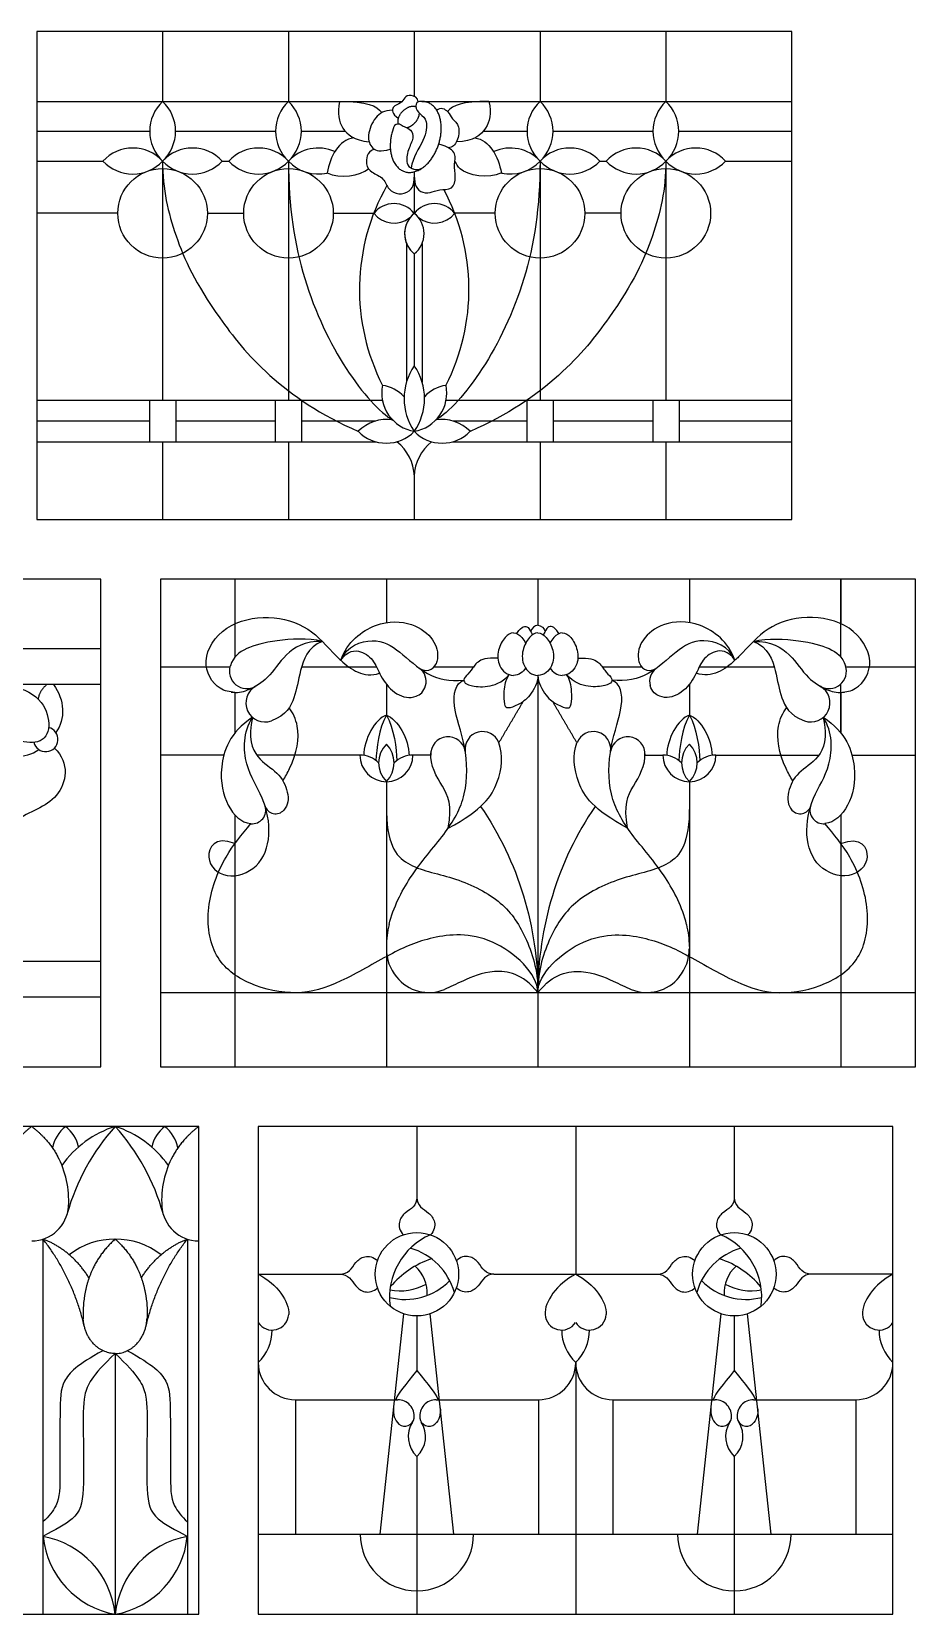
# Model space of a CAD drawing. Header units: millimetres. Extents: x -150 to 141, y -141 to 148.
# Drawn here: x 65.7 to 139.9, y 15.5 to 148.4 of the extents above; entities that cross this region are included whole.
import ezdxf

# ---------------------------------------------------------------- set-up
doc = ezdxf.new("R2010")
doc.units = ezdxf.units.MM
doc.header["$MEASUREMENT"] = 0
doc.layers.add('Layer 03', color=5, linetype='Continuous')

msp = doc.modelspace()

# ---------------------------------------------------------------- linework, layer by layer
at = {"layer": 'Layer 03'}
for p, q in [((66.11, 148.37), (66.11, 107.4)), ((129.49, 148.37), (66.11, 148.37)), ((129.49, 107.4), (129.49, 148.37)), ((66.11, 117.42), (95.13, 117.42)), ((100.47, 117.42), (129.49, 117.42)), ((66.11, 115.68), (75.57, 115.68)), ((77.78, 115.68), (86.13, 115.68)), ((88.34, 115.68), (94.57, 115.68)), ((101.03, 115.68), (107.26, 115.68)), ((109.46, 115.68), (117.82, 115.68)), ((120.03, 115.68), (129.49, 115.68)), ((66.11, 107.4), (129.49, 107.4)), ((82.74, 102.4), (82.74, 98.65)), ((133.61, 95.85), (133.61, 102.4)), ((133.61, 102.4), (133.61, 98.65)), ((82.32, 95), (76.49, 95)), ((94.63, 95), (88.33, 95)), ((102.76, 95), (99.45, 95)), ((116.91, 95), (113.59, 95)), ((128.02, 95), (121.72, 95)), ((139.87, 95), (134.03, 95)), ((71.49, 93.54), (39.29, 93.54)), ((133.61, 89.48), (133.61, 93.6)), ((82.74, 92.89), (82.74, 89.48)), ((133.61, 92.89), (133.61, 89.48)), ((81.81, 87.61), (76.49, 87.61)), ((93.23, 87.61), (84.58, 87.61)), ((99.18, 87.61), (97.69, 87.61)), ((117.18, 87.61), (118.66, 87.61)), ((123.13, 87.61), (131.78, 87.61)), ((134.55, 87.61), (139.87, 87.61)), ((82.74, 82.6), (82.74, 61.43)), ((133.61, 82.6), (133.61, 61.43)), ((71.49, 70.28), (39.29, 70.28)), ((76.49, 67.68), (139.87, 67.68)), ((79.7, 56.43), (-32.47, 56.43)), ((79.7, 15.46), (79.7, 56.43)), ((137.99, 56.43), (84.7, 56.43)), ((84.7, 56.43), (84.7, 15.46)), ((98.02, 56.43), (98.02, 50.47)), ((111.35, 56.43), (111.35, 44.02)), ((124.67, 56.43), (124.67, 50.47)), ((137.99, 15.46), (137.99, 56.43)), ((94.94, 22.19), (96.91, 40.7)), ((98.02, 40.52), (98.02, 35.94)), ((101.11, 22.19), (99.13, 40.7)), ((121.58, 22.19), (123.56, 40.7)), ((124.67, 40.52), (124.67, 35.94)), ((127.75, 22.19), (125.78, 40.7)), ((111.35, 36.6), (111.35, 15.46)), ((98.02, 28.72), (98.02, 15.46)), ((124.67, 28.72), (124.67, 15.46)), ((-32.47, 15.46), (79.7, 15.46)), ((84.7, 15.46), (137.99, 15.46))]:
    msp.add_line(p, q, dxfattribs=at)
for points in [[(76.67, 148.37), (76.67, 142.51)], [(87.24, 148.37), (87.24, 142.51)], [(97.8, 148.37), (97.8, 142.92)], [(108.36, 148.37), (108.36, 142.51)], [(118.92, 148.37), (118.92, 142.51)], [(66.11, 142.51), (96.79, 142.51)], [(98.44, 142.51), (129.49, 142.51)], [(66.11, 140), (75.59, 140)], [(77.76, 140), (86.15, 140)], [(88.32, 140), (92.01, 140)], [(103.59, 140), (107.27, 140)], [(109.45, 140), (117.84, 140)], [(120.01, 140), (129.49, 140)], [(66.11, 137.5), (71.67, 137.5)], [(76.67, 137.5), (76.67, 117.42)], [(81.68, 137.5), (82.23, 137.5)], [(87.24, 137.5), (87.24, 117.42)], [(108.36, 137.5), (108.36, 117.42)], [(113.37, 137.5), (113.92, 137.5)], [(118.92, 137.5), (118.92, 117.42)], [(123.93, 137.5), (129.49, 137.5)], [(97.8, 136.6), (97.8, 133.11)], [(72.92, 133.11), (66.11, 133.11)], [(80.43, 133.11), (83.48, 133.11)], [(90.99, 133.11), (94.4, 133.11)], [(104.6, 133.11), (101.2, 133.11)], [(115.17, 133.11), (112.12, 133.11)], [(97.14, 130.58), (97.14, 118.92)], [(98.46, 130.58), (98.46, 118.92)], [(97.8, 129.7), (97.8, 120.3)], [(75.57, 117.42), (75.57, 113.93)], [(77.78, 117.42), (77.78, 113.93)], [(86.13, 117.42), (86.13, 113.93)], [(88.34, 117.42), (88.34, 113.93)], [(107.26, 117.42), (107.26, 113.93)], [(109.46, 117.42), (109.46, 113.93)], [(117.82, 117.42), (117.82, 113.93)], [(120.03, 117.42), (120.03, 113.93)], [(66.11, 113.93), (94.57, 113.93)], [(76.67, 113.93), (76.67, 107.4)], [(87.24, 113.93), (87.24, 107.4)], [(101.03, 113.93), (129.49, 113.93)], [(108.36, 113.93), (108.36, 107.4)], [(118.92, 113.93), (118.92, 107.4)], [(97.8, 111.04), (97.8, 107.4)], [(95.46, 102.4), (95.46, 98.74)], [(108.18, 102.4), (108.18, 98.52)], [(120.9, 102.4), (120.9, 98.74)], [(82.74, 98.65), (82.74, 95.85)], [(71.49, 96.53), (39.29, 96.53)], [(95.46, 93.57), (95.46, 90.96)], [(108.18, 94.31), (108.18, 61.43)], [(120.9, 93.57), (120.9, 90.96)], [(95.46, 85.38), (95.46, 61.43)], [(120.9, 85.38), (120.9, 61.43)], [(71.49, 67.29), (39.29, 67.29)], [(66.63, 46.97), (66.63, 15.46)], [(78.75, 46.97), (78.75, 15.46)], [(84.7, 44.02), (91.57, 44.02)], [(104.47, 44.02), (118.22, 44.02)], [(137.99, 44.02), (131.12, 44.02)], [(72.69, 37.36), (72.69, 15.46)], [(87.82, 33.48), (96.41, 33.48)], [(87.82, 33.48), (87.82, 22.19)], [(99.64, 33.48), (108.23, 33.48)], [(108.23, 33.48), (108.23, 22.19)], [(114.47, 33.48), (123.05, 33.48)], [(114.47, 33.48), (114.47, 22.19)], [(126.28, 33.48), (134.87, 33.48)], [(134.87, 33.48), (134.87, 22.19)], [(84.7, 22.19), (137.99, 22.19)]]:
    msp.add_lwpolyline(points, dxfattribs=at)
for points in [[(7.08, 61.43), (71.49, 61.43), (71.49, 102.4), (7.08, 102.4)], [(76.49, 61.43), (139.87, 61.43), (139.87, 102.4), (76.49, 102.4)]]:
    msp.add_lwpolyline(points, close=True, dxfattribs=at)
for centre, radius in [((76.67, 133.11), 3.76), ((87.24, 133.11), 3.76), ((108.36, 133.11), 3.76), ((118.92, 133.11), 3.76), ((98.02, 44.02), 3.5), ((124.67, 44.02), 3.5)]:
    msp.add_circle(centre, radius, dxfattribs=at)
for centre, radius, start, end in [((79.02, 140), 3.43, 133.0941, 226.9059), ((74.33, 140), 3.43, 313.0941, 46.9059), ((89.58, 140), 3.43, 133.0941, 226.9059), ((84.89, 140), 3.43, 313.0941, 46.9059), ((98.3, 142.13), 0.374, 97.0881, 179.0972), ((110.7, 140), 3.43, 133.0941, 226.9059), ((106.02, 140), 3.43, 313.0941, 46.9059), ((121.27, 140), 3.43, 133.0941, 226.9059), ((116.58, 140), 3.43, 313.0941, 46.9059), ((96.46, 140.18), 0.43, 71.0153, 159.8326), ((74.17, 135.16), 3.43, 43.0941, 136.9059), ((79.18, 135.16), 3.43, 43.0941, 136.9059), ((84.73, 135.16), 3.43, 43.0941, 136.9059), ((89.74, 135.16), 3.43, 66.0302, 136.9059), ((105.86, 135.16), 3.43, 43.0941, 113.9698), ((110.87, 135.16), 3.43, 43.0941, 136.9059), ((116.42, 135.16), 3.43, 43.0941, 136.9059), ((121.43, 135.16), 3.43, 43.0941, 136.9059), ((74.17, 139.84), 3.43, 223.0941, 316.9059), ((79.18, 139.84), 3.43, 223.0941, 316.9059), ((84.73, 139.84), 3.43, 223.0941, 316.9059), ((89.74, 139.84), 3.43, 223.0941, 282.5037), ((98.01, 137.68), 0.888, 246.1899, 306.6883), ((105.86, 139.84), 3.43, 257.4963, 316.9059), ((110.87, 139.84), 3.43, 223.0941, 316.9059), ((116.42, 139.84), 3.43, 223.0941, 316.9059), ((121.43, 139.84), 3.43, 223.0941, 316.9059), ((110.93, 126.71), 17.73, 150.4879, 206.9946), ((84.66, 126.71), 17.73, 333.0054, 28.2699), ((96.1, 131.77), 2.16, 38.2138, 141.7862), ((96.1, 134.45), 2.16, 218.2138, 308.2138), ((99.14, 131.41), 2.16, 128.2138, 231.7862), ((99.5, 131.77), 2.16, 38.2138, 141.7862), ((96.46, 131.41), 2.16, 308.2138, 51.7862), ((99.5, 134.45), 2.16, 231.7862, 321.7862), ((99.14, 131.41), 2.16, 141.7862, 231.7862), ((101.78, 117.55), 4.84, 145.3625, 214.6375), ((93.82, 117.55), 4.84, 325.3625, 34.6375), ((98.34, 118.03), 3.27, 168.716, 260.4776), ((94.59, 115.44), 3.27, 44.0227, 80.4776), ((97.26, 118.03), 3.27, 279.5224, 11.284), ((101, 115.44), 3.27, 99.5224, 135.9773), ((95.45, 112.53), 3.27, 80.4776, 135.8808), ((100.14, 112.53), 3.27, 44.1192, 99.5224), ((95.45, 117.08), 3.27, 224.1192, 315.8808), ((100.14, 117.08), 3.27, 224.1192, 315.8808), ((93.9, 110.88), 3.91, 2.2407, 51.3361), ((101.7, 110.88), 3.91, 128.6639, 177.7593), ((83.75, 94.66), 1.47, 161.8724, 299.6161), ((98.79, 95.63), 0.911, 234.0806, 337.2873), ((97.47, 93.81), 1.33, 344.5181, 54.0806), ((117.57, 95.63), 0.911, 202.7127, 305.9194), ((118.89, 93.81), 1.33, 125.9194, 195.4819), ((132.61, 94.66), 1.47, 240.3839, 18.1276), ((82.81, 95.61), 2.73, 262.1662, 290.8257), ((85.26, 92), 1.6, 119.6161, 289.9979), ((131.1, 92), 1.6, 250.0021, 60.3839), ((133.54, 95.61), 2.73, 249.1743, 277.8338), ((66.86, 88.93), 1.03, 193.2759, 76.7241), ((100.64, 87.69), 1.46, 8.6059, 183.0164), ((103.53, 88.13), 1.46, 20.7035, 188.6059), ((112.83, 88.13), 1.46, 351.3941, 159.2965), ((115.72, 87.69), 1.46, 356.9836, 171.3941), ((97.04, 86.96), 2.23, 135, 225), ((93.88, 86.96), 2.23, 315, 45), ((122.47, 86.96), 2.23, 135, 225), ((119.32, 86.96), 2.23, 315, 45), ((93.23, 85.38), 2.23, 45, 90), ((95.46, 87.61), 2.23, 180, 270), ((95.46, 87.61), 2.23, 270, 360), ((97.69, 85.38), 2.23, 90, 135), ((120.9, 87.61), 2.23, 180, 270), ((118.66, 85.38), 2.23, 45, 90), ((120.9, 87.61), 2.23, 270, 360), ((123.13, 85.38), 2.23, 90, 135), ((84.19, 82.99), 1.14, 264.4347, 17.3422), ((86.16, 83.61), 0.924, 197.3422, 318.3482), ((130.2, 83.61), 0.924, 221.6518, 342.6578), ((132.16, 82.99), 1.14, 162.6578, 275.5653), ((103.08, 71.53), 7.62, 165.8506, 180), ((113.28, 71.53), 7.62, 360, 14.1494), ((99.22, 71.35), 3.76, 180, 219.0106), ((117.13, 71.35), 3.76, 320.9894, 360), ((99.03, 71.19), 3.51, 219.0112, 291.8958), ((117.33, 71.19), 3.51, 248.1042, 320.9888), ((70.33, 54.08), 2.95, 127.4612, 169.3573), ((75.4, 48.02), 8.84, 107.8937, 144.4261), ((66.73, 54.08), 2.95, 12.0788, 52.5388), ((85.95, 44.39), 17.91, 137.7664, 164.7292), ((69.97, 48.02), 8.84, 35.5739, 72.1063), ((59.43, 44.39), 17.91, 15.2708, 42.2336), ((78.65, 54.08), 2.95, 127.4612, 167.9212), ((75.05, 54.08), 2.95, 10.6427, 52.5388), ((61, 50.23), 7.79, 356.2854, 28.431), ((84.38, 50.23), 7.79, 151.569, 183.7146), ((65.68, 49.92), 3.1, 270, 356.285), ((79.7, 49.92), 3.1, 183.715, 270), ((72.69, 40.65), 6.32, 52.4155, 127.5845), ((101.45, 42.08), 5.73, 113.6228, 187.3377), ((121.24, 42.08), 5.73, 352.6623, 66.3772), ((101.66, 38.05), 7.65, 108.3181, 140.1676), ((95.99, 41.03), 5.38, 15.7402, 74.0956), ((126.7, 41.03), 5.38, 105.9044, 164.2598), ((121.03, 38.05), 7.65, 39.8324, 71.6819), ((95.72, 42.38), 3.17, 357.5376, 47.0663), ((126.97, 42.38), 3.17, 132.9337, 182.4624), ((97.05, 47.06), 5.16, 254.9916, 316.2112), ((96.62, 47.09), 4.47, 258.7837, 299.0799), ((125.64, 47.06), 5.16, 223.7888, 285.0084), ((126.07, 47.09), 4.47, 240.9201, 281.2163), ((85.87, 40.72), 1.39, 212.7127, 356.626), ((110.17, 40.72), 1.39, 183.374, 327.2873), ((112.52, 40.72), 1.39, 212.7127, 356.626), ((136.82, 40.72), 1.39, 183.374, 327.2873), ((82.12, 39.33), 3.75, 313.4589, 0), ((113.93, 39.33), 3.75, 180, 226.5411), ((108.76, 39.33), 3.75, 313.4589, 0), ((140.57, 39.33), 3.75, 180, 226.5411), ((87.82, 36.6), 3.12, 180, 270), ((108.23, 36.6), 3.12, 270, 0), ((114.47, 36.6), 3.12, 180, 270), ((134.87, 36.6), 3.12, 270, 0), ((96.41, 32.1), 1.38, 353.5146, 90), ((99.64, 32.1), 1.38, 90, 186.4854), ((123.05, 32.1), 1.38, 353.5146, 90), ((126.28, 32.1), 1.38, 90, 186.4854), ((97.01, 32.03), 0.773, 229.8601, 353.5145), ((99.03, 32.03), 0.773, 186.4851, 310.1399), ((123.66, 32.03), 0.773, 229.8601, 353.5149), ((125.68, 32.03), 0.773, 186.4855, 310.1399), ((99.54, 30.38), 2.25, 146.8824, 227.5056), ((96.5, 30.38), 2.25, 312.4944, 33.1176), ((126.19, 30.38), 2.25, 146.8824, 227.5056), ((123.15, 30.38), 2.25, 312.4944, 33.1176), ((73.98, 22.73), 7.38, 185.661, 259.9333), ((65.34, 14.73), 7.38, 5.661, 79.9333), ((80.04, 14.73), 7.38, 100.0667, 174.339), ((71.4, 22.73), 7.38, 280.0667, 354.339), ((98.02, 22.19), 4.76, 180, 360), ((124.67, 22.19), 4.76, 180, 0)]:
    msp.add_arc(centre, radius, start, end, dxfattribs=at)
for points, degree in [([(91.52, 142.51), (91.32, 141.45), (91.6, 140.21), (92.73, 139.23), (94, 139.12)], 3), ([(91.52, 142.51), (93.91, 142.51), (94.6, 142.16), (95.09, 141.58)], 3), ([(104.07, 142.51), (101.82, 142.51), (101.07, 142.2), (100.59, 141.67)], 3), ([(95.96, 141.77), (95.27, 141.76), (94.48, 141.29), (93.77, 139.58), (94.21, 138.45), (94.95, 138.26), (95.79, 138.49)], 3), ([(99.68, 141.77), (100.01, 142.09), (100.75, 141.66), (100.91, 141.04), (101.68, 140.51), (101.45, 139.06), (101.01, 138.65), (100.66, 138.61)], 3), ([(92.72, 139.44), (91.46, 139.28), (90.73, 137.88), (90.48, 136.5)], 3), ([(94.42, 138.51), (93.8, 138.24), (93.7, 137.07), (94.15, 136.56), (95.31, 136.08), (95.58, 135.05), (96.52, 134.65), (97.42, 134.9), (97.8, 135.49), (97.8, 136.15)], 3), ([(97.8, 136.6), (97.8, 136.15), (97.8, 135.51), (98.29, 134.85), (99.15, 134.78), (99.85, 135.16), (101.09, 135.06), (101.32, 136.15), (101.09, 137.27), (101.42, 138.09), (100.69, 138.7), (99.85, 138.91)], 3), ([(102.87, 139.44), (104.14, 139.28), (104.87, 137.88), (105.11, 136.5)], 3), ([(76.67, 137.5), (76.67, 135.12), (77.58, 131.24), (80.31, 125.25), (86.76, 117.56), (93.11, 114.8)], 3), ([(87.24, 137.5), (87.24, 133.62), (88.23, 127.36), (91.97, 119.58), (94.93, 116.38), (95.99, 115.75)], 3), ([(108.36, 137.5), (108.36, 133.62), (107.37, 127.36), (103.63, 119.58), (100.67, 116.38), (99.6, 115.75)], 3), ([(118.92, 137.5), (118.92, 135.12), (118.02, 131.24), (115.29, 125.25), (108.83, 117.56), (102.49, 114.8)], 3), ([(90.48, 136.5), (91.55, 136.01), (93.29, 136.25), (93.95, 136.85)], 3), ([(106.41, 97.82), (106.68, 98.21), (106.95, 98.46), (107.38, 98.4), (107.54, 98.06), (107.73, 97.72)], 3), ([(108.18, 98.52), (107.9, 98.52), (107.66, 98.27), (107.57, 98)], 3), ([(108.18, 98.52), (108.46, 98.52), (108.7, 98.27), (108.78, 98)], 3), ([(109.95, 97.82), (109.68, 98.21), (109.41, 98.46), (108.98, 98.4), (108.82, 98.06), (108.63, 97.72)], 3), ([(90.08, 97.16), (88.87, 97.45), (85.98, 97.28), (83.57, 96.64), (82.6, 95.87), (82.36, 95.12)], 3), ([(90.08, 97.16), (88.83, 96.67), (88.13, 94.54), (87.85, 92.46), (87.06, 90.96), (85.81, 90.5)], 3), ([(91.63, 95.58), (92.13, 96.76), (94.52, 97.64), (96.54, 96.43), (98.81, 94.2), (100.74, 93.78), (101.97, 93.9)], 3), ([(106.13, 97.87), (105.87, 97.87), (105.42, 97.62), (104.76, 96.46), (104.8, 95.06), (105.59, 94.31), (106.13, 94.31)], 3), ([(108.18, 97.87), (107.92, 97.87), (107.47, 97.62), (106.82, 96.46), (106.85, 95.06), (107.64, 94.31), (108.18, 94.31)], 3), ([(108.18, 97.87), (108.43, 97.87), (108.88, 97.62), (109.54, 96.46), (109.51, 95.06), (108.72, 94.31), (108.18, 94.31)], 3), ([(110.23, 97.87), (110.49, 97.87), (110.94, 97.62), (111.59, 96.46), (111.56, 95.06), (110.77, 94.31), (110.23, 94.31)], 3), ([(124.72, 95.58), (124.23, 96.76), (121.84, 97.64), (119.82, 96.43), (117.55, 94.2), (115.61, 93.78), (114.39, 93.9)], 3), ([(126.28, 97.16), (127.48, 97.45), (130.38, 97.28), (132.78, 96.64), (133.75, 95.87), (134, 95.12)], 3), ([(126.28, 97.16), (127.53, 96.67), (128.22, 94.54), (128.51, 92.46), (129.3, 90.96), (130.55, 90.5)], 3), ([(104.82, 95.75), (103.86, 95.8), (103, 95.48), (102.62, 94.7), (101.97, 94.13), (101.92, 93.74), (102.4, 93.43), (103.88, 93.26), (105.13, 93.67), (105.78, 94.37)], 3), ([(111.54, 95.75), (112.5, 95.8), (113.36, 95.48), (113.74, 94.7), (114.39, 94.13), (114.44, 93.74), (113.96, 93.43), (112.47, 93.26), (111.23, 93.67), (110.58, 94.37)], 3), ([(91.63, 95.58), (92.49, 94.78), (93.55, 94.05), (94.88, 94.49)], 3), ([(108.18, 94.31), (108.18, 93.72), (107.49, 92.45), (106.52, 91.8), (105.55, 91.46), (105.38, 91.78), (105.29, 92.9), (105.48, 93.98), (105.78, 94.37)], 3), ([(107.15, 94.91), (106.93, 94.58), (106.58, 94.31), (106.13, 94.31)], 3), ([(108.18, 94.31), (108.18, 93.72), (108.87, 92.45), (109.84, 91.8), (110.8, 91.46), (110.98, 91.78), (111.07, 92.9), (110.87, 93.98), (110.58, 94.37)], 3), ([(109.2, 94.91), (109.42, 94.58), (109.78, 94.31), (110.23, 94.31)], 3), ([(124.72, 95.58), (123.87, 94.78), (122.81, 94.05), (121.48, 94.49)], 3), ([(62.25, 93.54), (63.8, 93.54), (66.17, 92.91), (67.25, 90.73), (67.12, 89.47), (66.72, 89.07)], 3), ([(62.25, 93.54), (62.25, 91.99), (62.88, 89.62), (65.06, 88.55), (66.33, 88.68), (66.72, 89.07)], 3), ([(66.96, 93.54), (66.34, 93.05), (66.22, 92.32)], 2), ([(67.5, 93.54), (68.47, 92.28), (68.53, 90.61), (67.71, 89.51)], 3), ([(104.9, 88.64), (105.92, 90.37), (106.94, 92.11)], 2), ([(111.46, 88.64), (110.44, 90.37), (109.42, 92.11)], 2), ([(82.74, 80.18), (81.05, 80.86), (79.94, 78.85), (81.94, 77.04), (84.82, 78.02), (85.88, 80.83), (85.21, 84.17), (83.47, 86.51), (83.41, 89.57), (84.23, 90.79)], 3), ([(84.23, 90.79), (82.27, 89.53), (81.26, 86.34), (81.98, 83.22), (83.27, 81.94), (84.08, 81.86)], 3), ([(84.23, 90.79), (83.81, 89.05), (84.53, 87.18), (86.43, 86.25), (87.31, 84.48), (87.22, 83.41), (86.85, 82.99)], 3), ([(95.46, 90.96), (94.52, 90.67), (93.56, 88.93), (93.56, 87.59)], 3), ([(95.46, 90.96), (94.81, 89.89), (94.62, 88.12), (94.58, 87.16)], 3), ([(95.46, 90.96), (96.4, 90.67), (97.36, 88.93), (97.36, 87.59)], 3), ([(95.46, 90.96), (96.11, 89.89), (96.3, 88.12), (96.34, 87.16)], 3), ([(120.9, 90.96), (119.95, 90.67), (118.99, 88.93), (119, 87.59)], 3), ([(120.9, 90.96), (120.25, 89.89), (120.06, 88.12), (120.01, 87.16)], 3), ([(120.9, 90.96), (121.84, 90.67), (122.8, 88.93), (122.8, 87.59)], 3), ([(120.9, 90.96), (121.54, 89.89), (121.73, 88.12), (121.78, 87.16)], 3), ([(132.13, 90.79), (132.55, 89.05), (131.82, 87.18), (129.93, 86.25), (129.05, 84.48), (129.14, 83.41), (129.51, 82.99)], 3), ([(133.61, 80.18), (135.31, 80.86), (136.42, 78.85), (134.42, 77.04), (131.53, 78.02), (130.48, 80.83), (131.15, 84.17), (132.88, 86.51), (132.95, 89.57), (132.13, 90.79)], 3), ([(132.13, 90.79), (134.08, 89.53), (135.1, 86.34), (134.38, 83.22), (133.09, 81.94), (132.27, 81.86)], 3), ([(62.25, 88.29), (63.52, 87.32), (65.19, 87.26), (66.28, 88.08)], 3), ([(67.59, 88.21), (68.91, 86.93), (68.32, 83.6), (64.04, 82.47), (62.25, 80.3), (62.25, 77.42)], 3), ([(100.65, 81.48), (101, 83.46), (100.28, 84.89), (99.1, 86.75), (99.18, 87.8)], 3), ([(100.65, 81.48), (103.56, 83.04), (105.06, 85.3), (105.29, 87.61), (104.9, 88.64)], 3), ([(115.71, 81.48), (112.8, 83.04), (111.29, 85.3), (111.07, 87.61), (111.46, 88.64)], 3), ([(115.71, 81.48), (115.36, 83.46), (116.08, 84.89), (117.25, 86.75), (117.17, 87.8)], 3), ([(95.46, 83.36), (95.46, 80.17), (96.95, 78.11), (100.98, 77.51), (105.2, 75.51), (107.21, 72.54), (108.18, 69.59), (108.18, 67.68)], 3), ([(103.36, 83.3), (106.55, 78.73), (108.18, 73.07), (108.18, 67.68)], 3), ([(120.9, 83.36), (120.9, 80.17), (119.41, 78.11), (115.37, 77.51), (111.16, 75.51), (109.15, 72.54), (108.18, 69.59), (108.18, 67.68)], 3), ([(112.99, 83.3), (109.81, 78.73), (108.18, 73.07), (108.18, 67.68)], 3), ([(65.68, 56.43), (64.27, 55.34), (63.51, 53.94)], 2), ([(65.68, 56.43), (67.09, 55.34), (67.85, 53.94)], 2), ([(79.7, 56.43), (78.29, 55.34), (77.53, 53.94)], 2), ([(98.02, 50.47), (98.02, 50.14), (97.79, 49.63), (97.01, 49.2), (96.42, 48.48), (96.55, 47.64), (96.9, 47.33)], 3), ([(98.02, 50.47), (98.02, 50.14), (98.26, 49.63), (99.03, 49.2), (99.63, 48.48), (99.49, 47.64), (99.15, 47.33)], 3), ([(124.67, 50.47), (124.67, 50.14), (124.43, 49.63), (123.66, 49.2), (123.06, 48.48), (123.2, 47.64), (123.54, 47.33)], 3), ([(124.67, 50.47), (124.67, 50.14), (124.9, 49.63), (125.68, 49.2), (126.27, 48.48), (126.14, 47.64), (125.79, 47.33)], 3), ([(72.69, 46.97), (71.47, 45.88), (70.81, 44.48)], 2), ([(72.69, 46.97), (73.91, 45.88), (74.57, 44.48)], 2), ([(91.57, 44.02), (91.9, 44.02), (92.41, 44.25), (92.85, 45.03), (93.56, 45.62), (94.4, 45.49), (94.71, 45.14)], 3), ([(104.47, 44.02), (104.14, 44.02), (103.64, 44.25), (103.2, 45.03), (102.48, 45.62), (101.65, 45.49), (101.34, 45.14)], 3), ([(118.22, 44.02), (118.55, 44.02), (119.05, 44.25), (119.49, 45.03), (120.21, 45.62), (121.04, 45.49), (121.35, 45.14)], 3), ([(131.12, 44.02), (130.79, 44.02), (130.28, 44.25), (129.85, 45.03), (129.13, 45.62), (128.29, 45.49), (127.98, 45.14)], 3), ([(84.7, 44.02), (86.28, 43.22), (87.32, 41.68), (87.26, 40.64)], 3), ([(91.57, 44.02), (91.9, 44.02), (92.41, 43.78), (92.85, 43.01), (93.56, 42.41), (94.4, 42.55), (94.71, 42.89)], 3), ([(104.47, 44.02), (104.14, 44.02), (103.64, 43.78), (103.2, 43.01), (102.48, 42.41), (101.65, 42.55), (101.34, 42.89)], 3), ([(111.35, 44.02), (109.76, 43.22), (108.72, 41.68), (108.78, 40.64)], 3), ([(111.35, 44.02), (112.93, 43.22), (113.97, 41.68), (113.91, 40.64)], 3), ([(118.22, 44.02), (118.55, 44.02), (119.05, 43.78), (119.49, 43.01), (120.21, 42.41), (121.04, 42.55), (121.35, 42.89)], 3), ([(131.12, 44.02), (130.79, 44.02), (130.28, 43.78), (129.85, 43.01), (129.13, 42.41), (128.29, 42.55), (127.98, 42.89)], 3), ([(137.99, 44.02), (136.41, 43.22), (135.37, 41.68), (135.43, 40.64)], 3), ([(98.02, 35.94), (97.01, 34.64), (96.5, 34.1), (96.24, 33.48)], 3), ([(98.02, 35.94), (99.04, 34.64), (99.55, 34.1), (99.8, 33.48)], 3), ([(124.67, 35.94), (123.65, 34.64), (123.14, 34.1), (122.89, 33.48)], 3), ([(124.67, 35.94), (125.68, 34.64), (126.19, 34.1), (126.45, 33.48)], 3), ([(96.07, 32.8), (96.01, 32.28), (96.13, 31.76), (96.51, 31.44)], 3), ([(99.98, 32.8), (100.03, 32.28), (99.91, 31.76), (99.53, 31.44)], 3), ([(122.71, 32.8), (122.66, 32.28), (122.78, 31.76), (123.16, 31.44)], 3), ([(126.62, 32.8), (126.68, 32.28), (126.56, 31.76), (126.18, 31.44)], 3)]:
    msp.add_open_spline(points, degree=degree, dxfattribs=at)
for points, weights, knots in [([(96.06, 140.33), (96.03, 140.24), (96, 140.14), (95.06, 137.23), (96.99, 136.61), (98.91, 135.99), (99.85, 138.91), (100.78, 141.83), (98.86, 142.44), (98.57, 142.54), (98.25, 142.5)], [0.974965741441, 0.986896658596, 1, 0.707106781187, 1, 0.707106781187, 1, 0.707106781187, 1, 0.941751101913, 0.90667060726], [4.642115, 4.642115, 4.642115, 4.712389, 4.712389, 6.283185, 6.283185, 7.853982, 7.853982, 9.424778, 9.424778, 9.737169, 9.737169, 9.737169]), ([(97.93, 142.04), (97.41, 142.26), (96.83, 141.68), (96.26, 141.13), (96.45, 140.61)], [0.915281091955, 0.758475461657, 1, 0.765456992095, 0.906548645723], [3.417085, 3.417085, 3.417085, 4.712389, 4.712389, 5.970251, 5.970251, 5.970251]), ([(97.14, 140.3), (97.51, 140.37), (97.82, 140.68), (98.22, 141.08), (98.23, 141.52)], [0.853556299069, 0.854206028613, 1, 0.820628828646, 0.860955588458], [0.788898, 0.788898, 0.788898, 1.570796, 1.570796, 2.53277, 2.53277, 2.53277])]:
    msp.add_rational_spline(points, weights, degree=2, knots=knots, dxfattribs=at)
for points, knots in [([(98.12, 142.46), (98.11, 142.82), (97.46, 143.11), (96.94, 142.86), (96.77, 142.32), (95.88, 142.15), (95.92, 141.45), (96.46, 141.11)], [0, 0, 0, 0, 0.980009, 1.960018, 2.940027, 3.920036, 4.85773, 4.85773, 4.85773, 4.85773]), ([(104.07, 142.51), (104.28, 141.45), (103.99, 140.17), (102.8, 139.16), (101.33, 139.11)], [0, 0, 0, 0, 2.740883, 5.661204, 5.661204, 5.661204, 5.661204]), ([(97.92, 142.13), (97.92, 141.83), (98.36, 141.36), (98.91, 141.02), (98.8, 139.33), (97.64, 137.8), (97.54, 136.92)], [0.408405, 0.408405, 0.408405, 0.408405, 1.73389, 3.46778, 5.20167, 6.93556, 6.93556, 6.93556, 6.93556]), ([(96.6, 140.59), (96.74, 140.54), (97.07, 140.29), (97.54, 140.2), (97.8, 139.44), (97.26, 138.49), (97.06, 137.35), (97.4, 136.97), (97.65, 136.86)], [0.515395, 0.515395, 0.515395, 0.515395, 1.074186, 2.148372, 3.222558, 4.296744, 5.370929, 6.072986, 6.072986, 6.072986, 6.072986]), ([(105.11, 136.5), (104.05, 136.01), (101.77, 136.32), (101.34, 137.25), (101.21, 137.5)], [0, 0, 0, 0, 4.088761, 5.349301, 5.349301, 5.349301, 5.349301]), ([(82.74, 92.88), (82.3, 92.91), (81.12, 93.15), (79.7, 95.46), (81.75, 98.66), (85.65, 99.49), (89.1, 98.42), (90.49, 96.68), (91.53, 95.67), (91.63, 95.58)], [63.999633, 63.999633, 63.999633, 63.999633, 66.452165, 70.882309, 75.312453, 79.742598, 84.172742, 88.602886, 89.079049, 89.079049, 89.079049, 89.079049]), ([(91.63, 95.58), (92.16, 97.12), (94.63, 98.99), (97.79, 98.78), (99.55, 97.34), (99.86, 96.06), (99.68, 95.41), (99.63, 95.28)], [0, 0, 0, 0, 2.966841, 5.933682, 8.900522, 11.867363, 12.700384, 12.700384, 12.700384, 12.700384]), ([(124.72, 95.58), (124.19, 97.12), (121.73, 98.99), (118.57, 98.78), (116.81, 97.34), (116.5, 96.06), (116.67, 95.41), (116.73, 95.28)], [0, 0, 0, 0, 2.966841, 5.933682, 8.900522, 11.867363, 12.700384, 12.700384, 12.700384, 12.700384]), ([(133.61, 92.88), (134.06, 92.91), (135.23, 93.15), (136.66, 95.46), (134.61, 98.66), (130.7, 99.49), (127.25, 98.42), (125.87, 96.68), (124.83, 95.67), (124.72, 95.58)], [63.999633, 63.999633, 63.999633, 63.999633, 66.452165, 70.882309, 75.312453, 79.742598, 84.172742, 88.602886, 89.079049, 89.079049, 89.079049, 89.079049]), ([(90.08, 97.16), (88.61, 97.21), (86.83, 96.09), (85.74, 94.18), (84.46, 93.32), (83.78, 93.06)], [0, 0, 0, 0, 3.118408, 6.236815, 8.637116, 8.637116, 8.637116, 8.637116]), ([(106.13, 97.87), (106.38, 97.87), (106.72, 97.68), (107.06, 97.19), (107.15, 97.01)], [0, 0, 0, 0, 1.343407, 2.029987, 2.029987, 2.029987, 2.029987]), ([(110.23, 97.87), (109.98, 97.87), (109.63, 97.68), (109.3, 97.19), (109.2, 97.01)], [0, 0, 0, 0, 1.343407, 2.029987, 2.029987, 2.029987, 2.029987]), ([(126.28, 97.16), (127.75, 97.21), (129.53, 96.09), (130.62, 94.18), (131.9, 93.32), (132.58, 93.06)], [0, 0, 0, 0, 3.118408, 6.236815, 8.637116, 8.637116, 8.637116, 8.637116]), ([(91.63, 95.58), (92.21, 96.41), (93.41, 96.46), (94.49, 95.52), (94.96, 94.11), (96.26, 92.56), (97.81, 92.3), (98.61, 92.93), (98.75, 93.46)], [0, 0, 0, 0, 2.072283, 4.144567, 6.21685, 8.289134, 10.361417, 11.728929, 11.728929, 11.728929, 11.728929]), ([(124.72, 95.58), (124.15, 96.41), (122.94, 96.46), (121.86, 95.52), (121.39, 94.11), (120.1, 92.56), (118.55, 92.3), (117.75, 92.93), (117.6, 93.46)], [0, 0, 0, 0, 2.072283, 4.144567, 6.21685, 8.289134, 10.361417, 11.728929, 11.728929, 11.728929, 11.728929]), ([(95.69, 73.39), (96.05, 74.83), (97.51, 77.75), (100.49, 81), (102.32, 84.16), (102.23, 88.48), (100.84, 91.89), (101.24, 93.63), (101.97, 93.9)], [22.832371, 22.832371, 22.832371, 22.832371, 25.898862, 29.598699, 33.298537, 36.998374, 40.698212, 44.398049, 44.398049, 44.398049, 44.398049]), ([(120.66, 73.39), (120.3, 74.83), (118.84, 77.75), (115.87, 81), (114.03, 84.16), (114.13, 88.48), (115.51, 91.89), (115.12, 93.63), (114.39, 93.9)], [22.832371, 22.832371, 22.832371, 22.832371, 25.898862, 29.598699, 33.298537, 36.998374, 40.698212, 44.398049, 44.398049, 44.398049, 44.398049]), ([(86.77, 85.45), (86.98, 85.8), (87.91, 87.47), (88.27, 89.76), (87.63, 91.16), (87.3, 91.58)], [47.582263, 47.582263, 47.582263, 47.582263, 48.731587, 53.161732, 55.77144, 55.77144, 55.77144, 55.77144]), ([(129.58, 85.45), (129.37, 85.8), (128.45, 87.47), (128.09, 89.76), (128.73, 91.16), (129.06, 91.58)], [47.582263, 47.582263, 47.582263, 47.582263, 48.731587, 53.161732, 55.77144, 55.77144, 55.77144, 55.77144]), ([(108.18, 67.68), (108.18, 69.26), (104.24, 72.91), (99.02, 72.4), (95.98, 71.07), (91.47, 68.37), (88.02, 67.34), (83.83, 68.23), (80.81, 70.47), (80.17, 74.78), (81.7, 78.99), (83.31, 80.94), (84.08, 81.86)], [0, 0, 0, 0, 4.430144, 8.860289, 13.290433, 17.720577, 22.150722, 26.580866, 31.01101, 35.441155, 39.871299, 43.417054, 43.417054, 43.417054, 43.417054]), ([(108.18, 67.68), (108.18, 69.26), (112.12, 72.91), (117.34, 72.4), (120.38, 71.07), (124.89, 68.37), (128.34, 67.34), (132.52, 68.23), (135.54, 70.47), (136.18, 74.78), (134.66, 78.99), (133.05, 80.94), (132.28, 81.86)], [0, 0, 0, 0, 4.430144, 8.860289, 13.290433, 17.720577, 22.150722, 26.580866, 31.01101, 35.441155, 39.871299, 43.417054, 43.417054, 43.417054, 43.417054]), ([(108.18, 67.68), (106.87, 69.3), (104.32, 69.72), (102.03, 68.74), (100.81, 68.13), (100.33, 67.93)], [0, 0, 0, 0, 3.699837, 7.399675, 10.055267, 10.055267, 10.055267, 10.055267]), ([(108.18, 67.68), (109.48, 69.3), (112.04, 69.72), (114.33, 68.74), (115.54, 68.13), (116.02, 67.93)], [0, 0, 0, 0, 3.699837, 7.399675, 10.055267, 10.055267, 10.055267, 10.055267]), ([(71.65, 37.6), (69.48, 36.4), (68.11, 35.09), (68.05, 32.83), (68.05, 26.89), (68.05, 24.8), (67.11, 23.69), (66.63, 23.22)], [0, 0, 0, 0, 1.721407, 3.442814, 5.164221, 6.885628, 7.969608, 7.969608, 7.969608, 7.969608]), ([(72.69, 37.36), (70.68, 35.44), (69.96, 33.99), (70, 31.05), (70.1, 25.37), (69.66, 23.59), (67.66, 22.56), (66.63, 22)], [0, 0, 0, 0, 1.835784, 3.671568, 5.507353, 7.343137, 8.75831, 8.75831, 8.75831, 8.75831]), ([(72.69, 37.36), (74.7, 35.44), (75.42, 33.99), (75.37, 31.05), (75.28, 25.37), (75.72, 23.59), (77.72, 22.56), (78.75, 22)], [0, 0, 0, 0, 1.835784, 3.671568, 5.507353, 7.343137, 8.75831, 8.75831, 8.75831, 8.75831]), ([(73.72, 37.6), (75.9, 36.4), (77.27, 35.09), (77.33, 32.83), (77.33, 26.89), (77.33, 24.8), (78.27, 23.69), (78.75, 23.22)], [0, 0, 0, 0, 1.721407, 3.442814, 5.164221, 6.885628, 7.969608, 7.969608, 7.969608, 7.969608])]:
    msp.add_open_spline(points, degree=3, knots=knots, dxfattribs=at)
for points, weights in [([(70.5, 43.7), (69.03, 46.07), (66.63, 46.97)], [1, 0.949610667837, 1]), ([(70.1, 39.65), (69.13, 43.79), (66.63, 46.97)], [1, 0.972445737091, 1]), ([(74.88, 43.7), (76.35, 46.07), (78.75, 46.97)], [1, 0.949610667837, 1]), ([(75.28, 39.65), (76.25, 43.79), (78.75, 46.97)], [1, 0.972445737091, 1]), ([(70.81, 44.48), (69.89, 42.5), (70.01, 40.26)], [1, 0.960910723719, 1]), ([(74.57, 44.48), (75.49, 42.5), (75.36, 40.26)], [1, 0.960910723719, 1]), ([(72.69, 37.36), (70.18, 37.36), (70.01, 40.26)], [1, 0.729655100317, 1]), ([(72.69, 37.36), (75.2, 37.36), (75.36, 40.26)], [1, 0.729655100317, 1])]:
    msp.add_rational_spline(points, weights, degree=2, dxfattribs=at)

doc.saveas('drawing.dxf')
